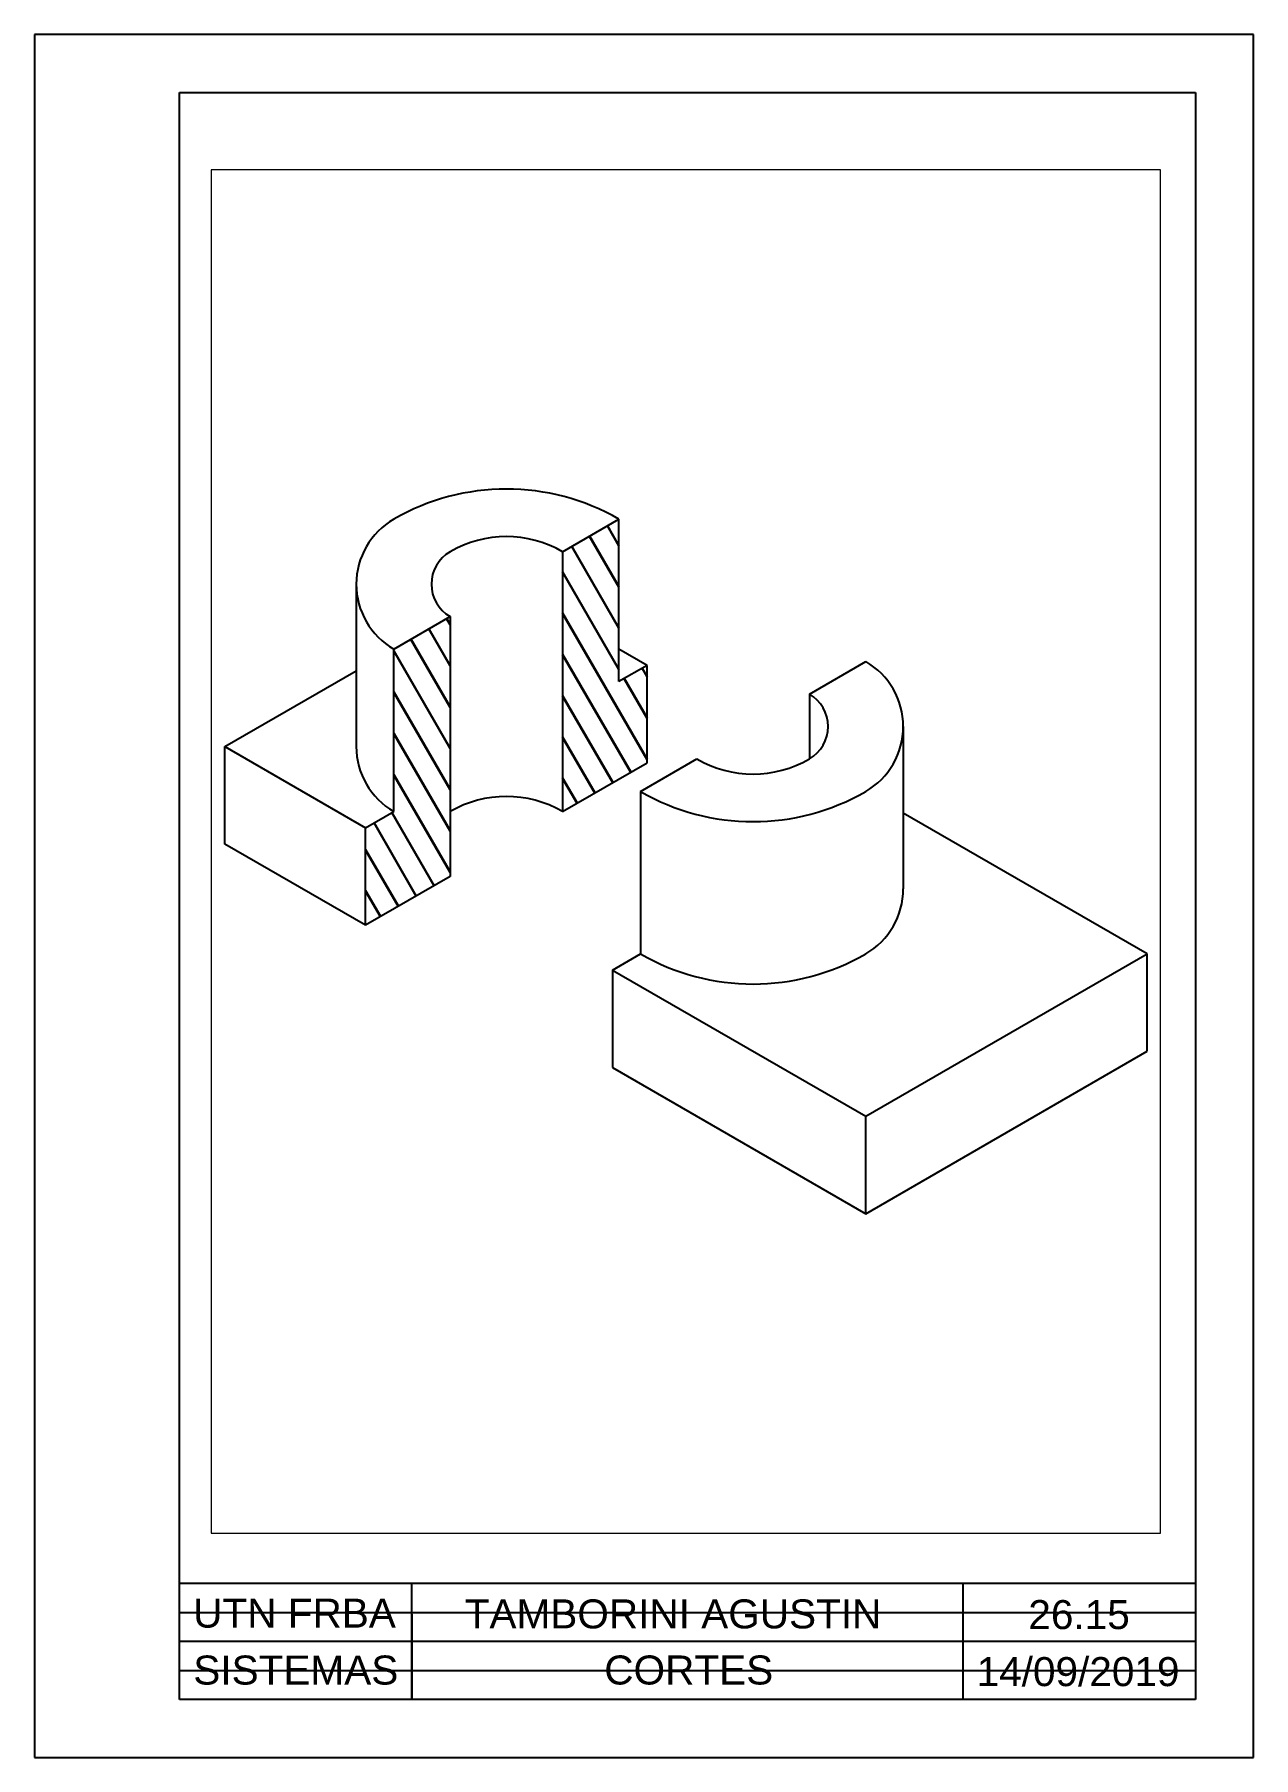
# Paper-space layout 'Presentación1' of a CAD drawing. Header units: millimetres. Extents: x 312 to 522, y -51 to 246.
# The model-space entities are those that its viewports show. They can reach past a viewport. Long polylines and large blocks are cut down to what shows.
import ezdxf

# ---------------------------------------------------------------- set-up
doc = ezdxf.new("R2010")
doc.units = ezdxf.units.MM
doc.linetypes.add('LÍNEAS_OCULTAS2', pattern=[4.7625, 3.175, -1.5875])
doc.layers.add('No Visibles', color=210, linetype='LÍNEAS_OCULTAS2', lineweight=30)
doc.layers.add('Rotulo', color=7, linetype='Continuous', lineweight=25)
doc.layers.add('Rotulo - Finas', color=61, linetype='Continuous', plot=False)
doc.layers.add('VP', color=10, linetype='Continuous', plot=False)
doc.styles.get("Standard").update_dxf_attribs({"font": 'arial.ttf'})

msp = doc.modelspace()

# ---------------------------------------------------------------- hatches: boundary and pattern name
at = {"layer": 'No Visibles'}
h = msp.add_hatch(dxfattribs=at)
h.set_pattern_fill('ANSI31', angle=75)
h.paths.add_polyline_path([(2425.16, 2185.33), (2416.5, 2180.33), (2416.5, 2140.33), (2429.49, 2147.83), (2429.49, 2162.83), (2425.16, 2160.33)])
h = msp.add_hatch(dxfattribs=at)
h.set_pattern_fill('ANSI31', angle=75)
h.paths.add_polyline_path([(2399.18, 2170.33), (2390.52, 2165.33), (2390.52, 2140.33), (2386.19, 2137.83), (2386.19, 2122.83), (2399.18, 2130.33)])

# ---------------------------------------------------------------- linework, layer by layer
for p, q in [((2416.5, 2180.33), (2425.16, 2185.33)), ((2425.16, 2160.33), (2425.16, 2185.33)), ((2416.5, 2180.33), (2416.5, 2140.33)), ((2384.75, 2175.33), (2384.75, 2150.33)), ((2390.52, 2165.33), (2399.18, 2170.33)), ((2399.18, 2170.33), (2399.18, 2130.33)), ((2390.52, 2140.33), (2390.52, 2165.33)), ((2429.49, 2162.83), (2425.16, 2165.33)), ((2364.54, 2150.33), (2384.75, 2162)), ((2429.49, 2162.83), (2425.16, 2160.33)), ((2429.49, 2147.83), (2429.49, 2162.83)), ((2454.46, 2158.42), (2463.12, 2163.42)), ((2454.46, 2158.42), (2454.46, 2148.42)), ((2468.9, 2153.42), (2468.9, 2128.42)), ((2364.54, 2135.33), (2364.54, 2150.33)), ((2364.54, 2150.33), (2386.19, 2137.83)), ((2416.5, 2140.33), (2429.49, 2147.83)), ((2428.48, 2143.42), (2437.14, 2148.42)), ((2428.48, 2143.42), (2428.48, 2118.42)), ((2386.19, 2137.83), (2390.52, 2140.33)), ((2506.42, 2118.42), (2468.9, 2140.08)), ((2386.19, 2122.83), (2364.54, 2135.33)), ((2386.19, 2122.83), (2386.19, 2137.83)), ((2399.18, 2130.33), (2386.19, 2122.83)), ((2424.15, 2115.92), (2428.48, 2118.42)), ((2463.12, 2093.42), (2506.42, 2118.42)), ((2506.42, 2103.42), (2506.42, 2118.42)), ((2424.15, 2115.92), (2463.12, 2093.42)), ((2424.15, 2115.92), (2424.15, 2100.92)), ((2424.15, 2100.92), (2463.12, 2078.42)), ((2463.12, 2078.42), (2506.42, 2103.42)), ((2463.12, 2078.42), (2463.12, 2093.42))]:
    msp.add_line(p, q)
for centre, radius, start, end in [((2407.84, 2155.33), 34.64, 60, 120), ((2396.3, 2175.33), 11.55, 120, 240), ((2407.84, 2165.33), 17.32, 60, 120), ((2402.07, 2175.33), 5.77, 120, 240), ((2457.35, 2153.42), 11.55, 300, 60), ((2451.58, 2153.42), 5.77, 300, 60), ((2396.3, 2150.33), 11.55, 180, 240), ((2445.8, 2163.42), 17.32, 240, 300), ((2445.8, 2173.42), 34.64, 240, 300), ((2407.84, 2125.33), 17.32, 60, 120), ((2457.35, 2128.42), 11.55, 300, 0), ((2445.8, 2148.42), 34.64, 240, 300)]:
    msp.add_arc(centre, radius, start, end)

psp = doc.layouts.new('Presentación1')

# ---------------------------------------------------------------- linework, layer by layer
at = {"layer": 'Rotulo'}
for p, q in [((311.87, 245.92), (311.87, -51.08)), ((521.87, 245.92), (311.87, 245.92)), ((521.87, -51.08), (521.87, 245.92)), ((336.87, 235.92), (511.87, 235.92)), ((336.87, -41.08), (336.87, 235.92)), ((511.87, 235.92), (511.87, -41.08)), ((511.87, -21.08), (336.87, -21.08)), ((376.87, -41.08), (376.87, -21.08)), ((471.87, -41.08), (471.87, -21.08)), ((376.87, -26.36), (376.87, -41.08)), ((511.87, -31.08), (336.87, -31.08)), ((511.87, -41.08), (336.87, -41.08)), ((311.87, -51.08), (521.87, -51.08))]:
    psp.add_line(p, q, dxfattribs=at)
at = {"layer": 'Rotulo - Finas'}
for p, q in [((336.87, -26.08), (511.87, -26.08)), ((336.87, -36.08), (511.87, -36.08))]:
    psp.add_line(p, q, dxfattribs=at)

# ---------------------------------------------------------------- texts
at = {"layer": 'Rotulo', "char_height": 5, "attachment_point": 5}
for s, width, insert in [('UTN FRBA', 39.903, (356.67, -26.23)), ('TAMBORINI AGUSTIN', 95, (421.88, -26.36)), ('26.15', 39.903, (491.82, -26.48)), ('SISTEMAS', 39.903, (356.89, -36.04)), ('CORTES', 95, (424.58, -36.03)), ('14/09/2019', 39.903, (491.65, -36.31))]:
    psp.add_mtext_dynamic_manual_height_columns(s, width=width, gutter_width=12.5, heights=[0], dxfattribs=dict(at, insert=insert))

# ---------------------------------------------------------------- viewports
at = {"layer": 'VP', "view_target_point": (2508.6, 2359.25)}
psp.add_viewport(center=(424.09, 105.11), size=(163.53, 234.996), view_center_point=(-73.14, -225.05), view_height=209.873, dxfattribs=at)

doc.saveas('drawing.dxf')
